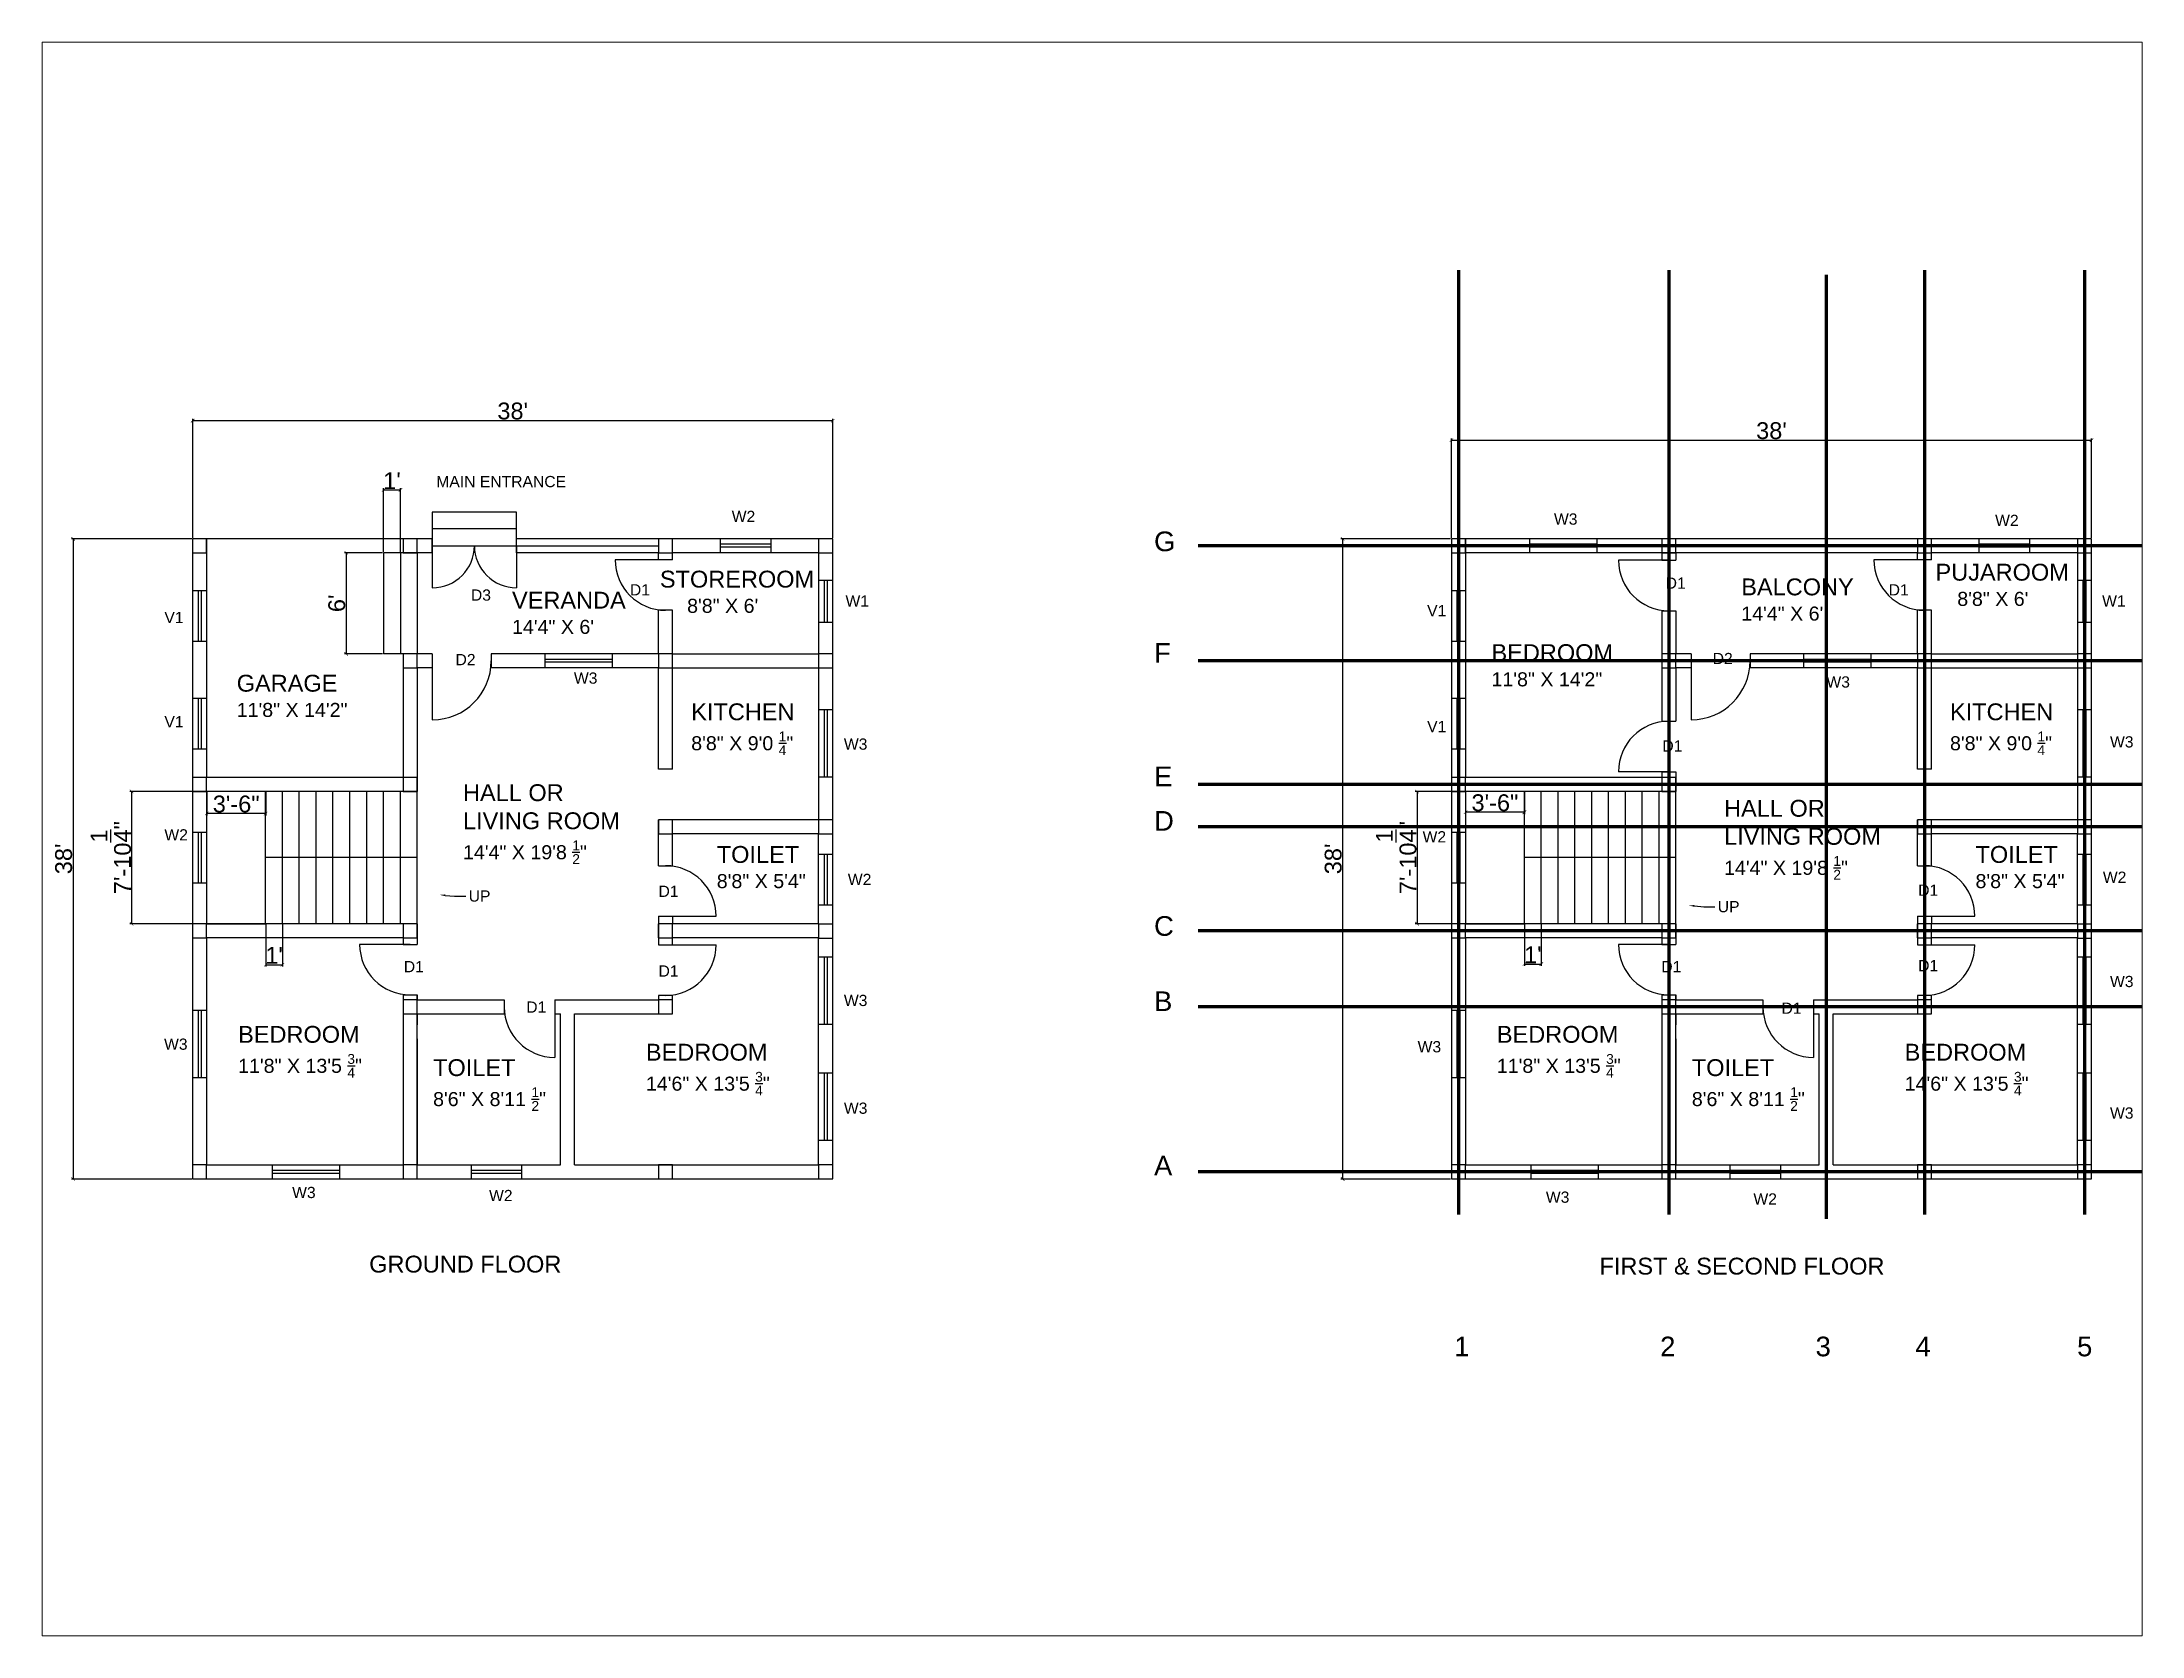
# Paper-space layout 'Layout2' of a CAD drawing. Header units: inches. Extents: x 26 to 231, y 20 to 176.
# The model-space entities are those that its viewports show. They can reach past a viewport. Long polylines and large blocks are cut down to what shows.
import ezdxf
from ezdxf import colors
from ezdxf.entities.mleader import LeaderData, LeaderLine
from ezdxf.math import Vec2, Vec3

# ---------------------------------------------------------------- set-up
doc = ezdxf.new("R2010")
doc.units = ezdxf.units.IN
doc.linetypes.add('DASHDOT', pattern=[25.4, 12.7, -6.35, 0, -6.35])
doc.linetypes.add('DASHED', pattern=[19.05, 12.7, -6.35])
for name, color, linetype in [('annotation', 7, 'Continuous'), ('columns', 100, 'DASHED'), ('Dimension', 7, 'DASHED'), ('window', 30, 'Continuous')]:
    doc.layers.add(name, color=color, linetype=linetype)
doc.layers.add('Grid Line', color=140, linetype='DASHDOT', lineweight=30)
doc.styles.get("Standard").update_dxf_attribs({"font": 'arial.ttf'})
doc.dimstyles.new('ISO-25', dxfattribs={"dimtxt": 12, "dimasz": 2.5, "dimexe": 1.25, "dimexo": 0.625, "dimtad": 1, "dimlunit": 4, "dimtxsty": 'Standard', "dimblk": 'ARCHTICK', "dimcen": 2.5, "dimadec": 0, "dimazin": 0, "dimtfac": 1, "dimtmove": 0, "dimatfit": 3, "dimfxl": 1, "dimarcsym": 0})

# ---------------------------------------------------------------- blocks, each defined once
blk = doc.blocks.new('_ArchTick')
at = {"color": 0, "linetype": 'ByBlock', "const_width": 0.15}
blk.add_lwpolyline([(-0.5, -0.5), (0.5, 0.5)], dxfattribs=at)
blk = doc.blocks.new('*D2')
at = {"layer": 'Defpoints', "color": 0, "transparency": 16777216}
for p in [(1400.1, 971.1), (944.1, 887), (1400.1, 887)]:
    blk.add_point(p, dxfattribs=at)
at = {"layer": 'Dimension', "color": 0, "lineweight": -2, "transparency": 16777216}
for p, q in [((944.1, 887.7), (944.1, 972.4)), ((944.1, 971.1), (1400.1, 971.1)), ((1400.1, 887.7), (1400.1, 972.4))]:
    blk.add_line(p, q, dxfattribs=at)
at = {"layer": 'Dimension', "color": 0, "lineweight": -2, "transparency": 16777216, "xscale": 2.5, "yscale": 2.5, "zscale": 2.5, "rotation": 180}
blk.add_blockref('_ArchTick', (944.1, 971.1), dxfattribs=at)
at = {"layer": 'Dimension', "color": 0, "lineweight": -2, "transparency": 16777216, "xscale": 2.5, "yscale": 2.5, "zscale": 2.5}
blk.add_blockref('_ArchTick', (1400.1, 971.1), dxfattribs=at)
at = {"layer": 'Dimension', "color": 0, "transparency": 16777216, "insert": (1172.1, 977.9), "char_height": 12, "attachment_point": 5}
blk.add_mtext("38'", dxfattribs=at)
blk = doc.blocks.new('*D3')
at = {"layer": 'Defpoints', "color": 0, "transparency": 16777216}
for p in [(944.1, 887), (858.9, 431), (944.1, 431)]:
    blk.add_point(p, dxfattribs=at)
at = {"layer": 'Dimension', "color": 0, "lineweight": -2, "transparency": 16777216}
for p, q in [((943.4, 887), (857.7, 887)), ((858.9, 887), (858.9, 431)), ((943.4, 431), (857.7, 431))]:
    blk.add_line(p, q, dxfattribs=at)
at = {"layer": 'Dimension', "color": 0, "lineweight": -2, "transparency": 16777216, "xscale": 2.5, "yscale": 2.5, "zscale": 2.5}
for p, rotation in [((858.9, 887), 90), ((858.9, 431), 270)]:
    blk.add_blockref('_ArchTick', p, dxfattribs=dict(at, rotation=rotation))
at = {"layer": 'Dimension', "color": 0, "transparency": 16777216, "insert": (852.2, 659), "char_height": 12, "attachment_point": 5, "rotation": 90}
blk.add_mtext("38'", dxfattribs=at)
blk = doc.blocks.new('*D4')
at = {"layer": 'Defpoints', "color": 0, "transparency": 16777216}
for p in [(2296.9, 957.2), (1840.9, 887), (2296.9, 887)]:
    blk.add_point(p, dxfattribs=at)
at = {"layer": 'Dimension', "color": 0, "lineweight": -2, "transparency": 16777216}
for p, q in [((1840.9, 887.7), (1840.9, 958.4)), ((2296.9, 887.7), (2296.9, 958.4)), ((1840.9, 957.2), (2296.9, 957.2))]:
    blk.add_line(p, q, dxfattribs=at)
at = {"layer": 'Dimension', "color": 0, "lineweight": -2, "transparency": 16777216, "xscale": 2.5, "yscale": 2.5, "zscale": 2.5, "rotation": 180}
blk.add_blockref('_ArchTick', (1840.9, 957.2), dxfattribs=at)
at = {"layer": 'Dimension', "color": 0, "lineweight": -2, "transparency": 16777216, "xscale": 2.5, "yscale": 2.5, "zscale": 2.5}
blk.add_blockref('_ArchTick', (2296.9, 957.2), dxfattribs=at)
at = {"layer": 'Dimension', "color": 0, "transparency": 16777216, "insert": (2068.9, 963.9), "char_height": 12, "attachment_point": 5}
blk.add_mtext("38'", dxfattribs=at)
blk = doc.blocks.new('*D5')
at = {"layer": 'Defpoints', "color": 0, "transparency": 16777216}
for p in [(1840.9, 887), (1763.4, 431), (1840.9, 431)]:
    blk.add_point(p, dxfattribs=at)
at = {"layer": 'Dimension', "color": 0, "lineweight": -2, "transparency": 16777216}
for p, q in [((1840.2, 887), (1762.2, 887)), ((1763.4, 887), (1763.4, 431)), ((1840.2, 431), (1762.2, 431))]:
    blk.add_line(p, q, dxfattribs=at)
at = {"layer": 'Dimension', "color": 0, "lineweight": -2, "transparency": 16777216, "xscale": 2.5, "yscale": 2.5, "zscale": 2.5}
for p, rotation in [((1763.4, 887), 90), ((1763.4, 431), 270)]:
    blk.add_blockref('_ArchTick', p, dxfattribs=dict(at, rotation=rotation))
at = {"layer": 'Dimension', "color": 0, "transparency": 16777216, "insert": (1756.7, 659), "char_height": 12, "attachment_point": 5, "rotation": 90}
blk.add_mtext("38'", dxfattribs=at)
blk = doc.blocks.new('*D6')
at = {"layer": 'Defpoints', "color": 0, "transparency": 16777216}
for p in [(954.1, 707), (996.1, 707), (954.1, 691.3)]:
    blk.add_point(p, dxfattribs=at)
at = {"layer": 'Dimension', "color": 0, "lineweight": -2, "transparency": 16777216}
for p, q in [((954.1, 706.4), (954.1, 690)), ((996.1, 706.4), (996.1, 690)), ((996.1, 691.3), (954.1, 691.3))]:
    blk.add_line(p, q, dxfattribs=at)
at = {"layer": 'Dimension', "color": 0, "lineweight": -2, "transparency": 16777216, "xscale": 2.5, "yscale": 2.5, "zscale": 2.5, "rotation": 180}
blk.add_blockref('_ArchTick', (954.1, 691.3), dxfattribs=at)
at = {"layer": 'Dimension', "color": 0, "lineweight": -2, "transparency": 16777216, "xscale": 2.5, "yscale": 2.5, "zscale": 2.5}
blk.add_blockref('_ArchTick', (996.1, 691.3), dxfattribs=at)
at = {"layer": 'Dimension', "color": 0, "transparency": 16777216, "insert": (975.1, 698), "char_height": 12, "attachment_point": 5}
blk.add_mtext('3\'-6"', dxfattribs=at)
blk = doc.blocks.new('*D7')
at = {"layer": 'Defpoints', "color": 0, "transparency": 16777216}
for p in [(996.1, 612.8), (1008.1, 612.8), (1008.1, 583.6)]:
    blk.add_point(p, dxfattribs=at)
at = {"layer": 'Dimension', "color": 0, "lineweight": -2, "transparency": 16777216}
for p, q in [((996.1, 612.2), (996.1, 582.4)), ((1008.1, 612.2), (1008.1, 582.4)), ((996.1, 583.6), (1008.1, 583.6))]:
    blk.add_line(p, q, dxfattribs=at)
at = {"layer": 'Dimension', "color": 0, "lineweight": -2, "transparency": 16777216, "xscale": 2.5, "yscale": 2.5, "zscale": 2.5, "rotation": 180}
blk.add_blockref('_ArchTick', (996.1, 583.6), dxfattribs=at)
at = {"layer": 'Dimension', "color": 0, "lineweight": -2, "transparency": 16777216, "xscale": 2.5, "yscale": 2.5, "zscale": 2.5}
blk.add_blockref('_ArchTick', (1008.1, 583.6), dxfattribs=at)
at = {"layer": 'Dimension', "color": 0, "transparency": 16777216, "insert": (1002.1, 590.3), "char_height": 12, "attachment_point": 5}
blk.add_mtext("1'", dxfattribs=at)
blk = doc.blocks.new('*D8')
at = {"layer": 'Defpoints', "color": 0, "transparency": 16777216}
for p in [(1092.1, 921.8), (1080.1, 877), (1092.1, 877)]:
    blk.add_point(p, dxfattribs=at)
at = {"layer": 'Dimension', "color": 0, "lineweight": -2, "transparency": 16777216}
for p, q in [((1080.1, 877.7), (1080.1, 923)), ((1080.1, 921.8), (1092.1, 921.8)), ((1092.1, 877.7), (1092.1, 923))]:
    blk.add_line(p, q, dxfattribs=at)
at = {"layer": 'Dimension', "color": 0, "lineweight": -2, "transparency": 16777216, "xscale": 2.5, "yscale": 2.5, "zscale": 2.5, "rotation": 180}
blk.add_blockref('_ArchTick', (1080.1, 921.8), dxfattribs=at)
at = {"layer": 'Dimension', "color": 0, "lineweight": -2, "transparency": 16777216, "xscale": 2.5, "yscale": 2.5, "zscale": 2.5}
blk.add_blockref('_ArchTick', (1092.1, 921.8), dxfattribs=at)
at = {"layer": 'Dimension', "color": 0, "transparency": 16777216, "insert": (1086.1, 928.4), "char_height": 12, "attachment_point": 5}
blk.add_mtext("1'", dxfattribs=at)
blk = doc.blocks.new('*D9')
at = {"layer": 'Defpoints', "color": 0, "transparency": 16777216}
for p in [(1080.1, 877), (1053.5, 805), (1080.1, 805)]:
    blk.add_point(p, dxfattribs=at)
at = {"layer": 'Dimension', "color": 0, "lineweight": -2, "transparency": 16777216}
for p, q in [((1079.4, 877), (1052.3, 877)), ((1053.5, 877), (1053.5, 805)), ((1079.4, 805), (1052.3, 805))]:
    blk.add_line(p, q, dxfattribs=at)
at = {"layer": 'Dimension', "color": 0, "lineweight": -2, "transparency": 16777216, "xscale": 2.5, "yscale": 2.5, "zscale": 2.5}
for p, rotation in [((1053.5, 877), 90), ((1053.5, 805), 270)]:
    blk.add_blockref('_ArchTick', p, dxfattribs=dict(at, rotation=rotation))
at = {"layer": 'Dimension', "color": 0, "transparency": 16777216, "insert": (1046.8, 841), "char_height": 12, "attachment_point": 5, "rotation": 90}
blk.add_mtext("6'", dxfattribs=at)
blk = doc.blocks.new('*D10')
at = {"layer": 'Defpoints', "color": 0, "transparency": 16777216}
for p in [(1850.9, 707), (1892.9, 707), (1850.9, 692.2)]:
    blk.add_point(p, dxfattribs=at)
at = {"layer": 'Dimension', "color": 0, "lineweight": -2, "transparency": 16777216}
for p, q in [((1850.9, 706.4), (1850.9, 690.9)), ((1892.9, 706.4), (1892.9, 690.9)), ((1892.9, 692.2), (1850.9, 692.2))]:
    blk.add_line(p, q, dxfattribs=at)
at = {"layer": 'Dimension', "color": 0, "lineweight": -2, "transparency": 16777216, "xscale": 2.5, "yscale": 2.5, "zscale": 2.5, "rotation": 180}
blk.add_blockref('_ArchTick', (1850.9, 692.2), dxfattribs=at)
at = {"layer": 'Dimension', "color": 0, "lineweight": -2, "transparency": 16777216, "xscale": 2.5, "yscale": 2.5, "zscale": 2.5}
blk.add_blockref('_ArchTick', (1892.9, 692.2), dxfattribs=at)
at = {"layer": 'Dimension', "color": 0, "transparency": 16777216, "insert": (1871.9, 698.9), "char_height": 12, "attachment_point": 5}
blk.add_mtext('3\'-6"', dxfattribs=at)
blk = doc.blocks.new('*D11')
at = {"layer": 'Defpoints', "color": 0, "transparency": 16777216}
for p in [(1892.9, 707), (1816.4, 612.8), (1892.9, 612.8)]:
    blk.add_point(p, dxfattribs=at)
at = {"layer": 'Dimension', "color": 0, "lineweight": -2, "transparency": 16777216}
for p, q in [((1892.2, 707), (1815.1, 707)), ((1816.4, 707), (1816.4, 612.8)), ((1892.2, 612.8), (1815.1, 612.8))]:
    blk.add_line(p, q, dxfattribs=at)
at = {"layer": 'Dimension', "color": 0, "lineweight": -2, "transparency": 16777216, "xscale": 2.5, "yscale": 2.5, "zscale": 2.5}
for p, rotation in [((1816.4, 707), 90), ((1816.4, 612.8), 270)]:
    blk.add_blockref('_ArchTick', p, dxfattribs=dict(at, rotation=rotation))
at = {"layer": 'Dimension', "color": 0, "transparency": 16777216, "insert": (1801.6, 659.9), "char_height": 12, "attachment_point": 5, "rotation": 90}
blk.add_mtext('7\'-10{\\H1.000000x;\\S1/4;}"', dxfattribs=at)
blk = doc.blocks.new('*D12')
at = {"layer": 'Defpoints', "color": 0, "transparency": 16777216}
for p in [(1892.9, 612.8), (1904.9, 612.8), (1904.9, 584.1)]:
    blk.add_point(p, dxfattribs=at)
at = {"layer": 'Dimension', "color": 0, "lineweight": -2, "transparency": 16777216}
for p, q in [((1892.9, 612.2), (1892.9, 582.8)), ((1904.9, 612.2), (1904.9, 582.8)), ((1892.9, 584.1), (1904.9, 584.1))]:
    blk.add_line(p, q, dxfattribs=at)
at = {"layer": 'Dimension', "color": 0, "lineweight": -2, "transparency": 16777216, "xscale": 2.5, "yscale": 2.5, "zscale": 2.5, "rotation": 180}
blk.add_blockref('_ArchTick', (1892.9, 584.1), dxfattribs=at)
at = {"layer": 'Dimension', "color": 0, "lineweight": -2, "transparency": 16777216, "xscale": 2.5, "yscale": 2.5, "zscale": 2.5}
blk.add_blockref('_ArchTick', (1904.9, 584.1), dxfattribs=at)
at = {"layer": 'Dimension', "color": 0, "transparency": 16777216, "insert": (1898.9, 590.7), "char_height": 12, "attachment_point": 5}
blk.add_mtext("1'", dxfattribs=at)
blk = doc.blocks.new('*D13')
at = {"layer": 'Defpoints', "color": 0, "transparency": 16777216}
for p in [(996.1, 707), (900.6, 612.8), (996.1, 612.8)]:
    blk.add_point(p, dxfattribs=at)
at = {"layer": 'Dimension', "color": 0, "lineweight": -2, "transparency": 16777216}
for p, q in [((995.4, 707), (899.3, 707)), ((900.6, 707), (900.6, 612.8)), ((995.4, 612.8), (899.3, 612.8))]:
    blk.add_line(p, q, dxfattribs=at)
at = {"layer": 'Dimension', "color": 0, "lineweight": -2, "transparency": 16777216, "xscale": 2.5, "yscale": 2.5, "zscale": 2.5}
for p, rotation in [((900.6, 707), 90), ((900.6, 612.8), 270)]:
    blk.add_blockref('_ArchTick', p, dxfattribs=dict(at, rotation=rotation))
at = {"layer": 'Dimension', "color": 0, "transparency": 16777216, "insert": (885.8, 659.9), "char_height": 12, "attachment_point": 5, "rotation": 90}
blk.add_mtext('7\'-10{\\H1.000000x;\\S1/4;}"', dxfattribs=at)

msp = doc.modelspace()

# ---------------------------------------------------------------- linework, layer by layer
for p, q in [((1114.818, 906.039), (1114.818, 882.039)), ((1174.818, 906.039), (1114.818, 906.039)), ((1174.818, 882.039), (1174.818, 906.039)), ((944.052, 887.039), (944.052, 431.039)), ((1114.818, 887.039), (944.052, 887.039)), ((954.052, 887.039), (954.052, 717.039)), ((1174.818, 894.039), (1114.818, 894.039)), ((1114.818, 877.039), (1114.818, 887.039)), ((1400.052, 887.039), (1174.818, 887.039)), ((1174.818, 877.039), (1174.818, 887.039)), ((1400.052, 431.039), (1400.052, 887.039)), ((1840.856, 887.039), (1840.856, 431.039)), ((2011.622, 887.039), (1840.856, 887.039)), ((1850.856, 887.039), (1850.856, 717.039)), ((2296.856, 887.039), (2011.622, 887.039)), ((2296.856, 431.039), (2296.856, 887.039)), ((1094.052, 877.039), (1080.052, 877.039)), ((1080.052, 877.039), (1080.052, 805.039)), ((1092.052, 877.039), (1092.052, 805.039)), ((1114.818, 877.039), (1094.052, 877.039)), ((1104.052, 877.039), (1104.052, 805.039)), ((1114.818, 882.039), (1114.818, 852.039)), ((1114.818, 882.039), (1174.818, 882.039)), ((1174.818, 882.039), (1174.818, 852.039)), ((1276.052, 877.039), (1174.818, 877.039)), ((1281.052, 872.039), (1245.052, 872.039)), ((1276.052, 872.039), (1276.052, 877.039)), ((1286.052, 872.039), (1276.052, 872.039)), ((1390.052, 877.039), (1286.052, 877.039)), ((1286.052, 872.039), (1286.052, 877.039)), ((1390.052, 877.039), (1390.052, 805.039)), ((1990.856, 877.039), (1850.856, 877.039)), ((1995.856, 871.725), (1959.856, 871.725)), ((1990.856, 877.039), (1990.856, 871.725)), ((2011.622, 877.039), (1990.856, 877.039)), ((1990.856, 871.725), (2000.856, 871.725)), ((2000.856, 877.039), (2000.856, 871.725)), ((2172.856, 877.039), (2011.622, 877.039)), ((2177.856, 872.039), (2141.856, 872.039)), ((2172.856, 872.039), (2172.856, 877.039)), ((2182.856, 872.039), (2172.856, 872.039)), ((2286.856, 877.039), (2182.856, 877.039)), ((2182.856, 872.039), (2182.856, 877.039)), ((2286.856, 877.039), (2286.856, 805.039)), ((1276.052, 805.039), (1276.052, 836.039)), ((1286.052, 836.039), (1276.052, 836.039)), ((1286.052, 805.039), (1286.052, 836.039)), ((1990.856, 835.725), (2000.856, 835.725)), ((1990.856, 835.725), (1990.856, 757.026)), ((2000.856, 835.725), (2000.856, 805.039)), ((2172.856, 805.039), (2172.856, 836.039)), ((2182.856, 836.039), (2172.856, 836.039)), ((2182.856, 805.039), (2182.856, 836.039)), ((1114.818, 805.039), (1080.052, 805.039)), ((1094.052, 805.039), (1094.052, 717.039)), ((1104.052, 795.039), (1104.052, 707.039)), ((1114.818, 795.039), (1104.052, 795.039)), ((1114.818, 805.039), (1114.818, 795.039)), ((1114.818, 800.039), (1114.818, 758.039)), ((1276.052, 805.039), (1156.818, 805.039)), ((1156.818, 805.039), (1156.818, 795.039)), ((1276.052, 795.039), (1156.818, 795.039)), ((1276.052, 722.783), (1276.052, 795.039)), ((1286.052, 805.039), (1390.052, 805.039)), ((1286.052, 795.039), (1390.052, 795.039)), ((1286.052, 722.783), (1286.052, 795.039)), ((1390.052, 795.039), (1390.052, 686.788)), ((2011.622, 805.039), (1990.856, 805.039)), ((2000.856, 795.039), (2000.856, 757.026)), ((2011.622, 795.039), (2000.856, 795.039)), ((2011.622, 805.039), (2011.622, 795.039)), ((2011.622, 800.039), (2011.622, 758.039)), ((2172.856, 805.039), (2053.622, 805.039)), ((2053.622, 805.039), (2053.622, 795.039)), ((2172.856, 795.039), (2053.622, 795.039)), ((2172.856, 722.783), (2172.856, 795.039)), ((2182.856, 805.039), (2286.856, 805.039)), ((2182.856, 722.783), (2182.856, 795.039)), ((2182.856, 795.039), (2286.856, 795.039)), ((2286.856, 795.039), (2286.855, 686.788)), ((1990.856, 757.026), (2000.856, 757.026)), ((1286.052, 722.783), (1276.052, 722.783)), ((1995.856, 721.026), (1959.856, 721.026)), ((1990.856, 721.026), (2000.856, 721.026)), ((1990.856, 721.026), (1990.856, 717.039)), ((2000.856, 721.026), (2000.856, 707.039)), ((2182.856, 722.783), (2172.856, 722.783)), ((1094.052, 717.039), (954.052, 717.039)), ((1104.052, 707.039), (954.052, 707.039)), ((954.052, 707.039), (954.052, 612.798)), ((996.052, 612.798), (996.052, 707.039)), ((1008.052, 612.798), (1008.052, 707.039)), ((1020.052, 612.798), (1020.052, 707.039)), ((1032.052, 612.798), (1032.052, 707.039)), ((1044.052, 612.798), (1044.052, 707.039)), ((1056.052, 612.798), (1056.052, 707.039)), ((1068.052, 612.798), (1068.052, 707.039)), ((1080.052, 612.798), (1080.052, 707.039)), ((1092.052, 612.798), (1092.052, 707.039)), ((1104.052, 612.798), (1104.052, 707.039)), ((1990.856, 717.039), (1850.856, 717.039)), ((1850.856, 707.039), (1850.856, 612.798)), ((2000.856, 707.039), (1850.856, 707.039)), ((1892.856, 612.798), (1892.856, 707.039)), ((1904.856, 612.798), (1904.856, 707.039)), ((1916.856, 612.798), (1916.856, 707.039)), ((1928.856, 612.798), (1928.856, 707.039)), ((1940.856, 612.798), (1940.856, 707.039)), ((1952.856, 612.798), (1952.856, 707.039)), ((1964.856, 612.798), (1964.856, 707.039)), ((1976.856, 612.798), (1976.856, 707.039)), ((1988.856, 612.798), (1988.856, 707.039)), ((2000.856, 612.798), (2000.856, 707.039)), ((1276.052, 654.141), (1276.052, 686.783)), ((1286.052, 686.783), (1276.052, 686.783)), ((1390.052, 686.788), (1286.052, 686.783)), ((1390.052, 676.788), (1286.052, 676.783)), ((1286.052, 654.141), (1286.052, 676.783)), ((1390.052, 612.798), (1390.052, 676.788)), ((2172.856, 654.141), (2172.856, 686.783)), ((2182.856, 686.783), (2172.856, 686.783)), ((2286.855, 686.788), (2182.856, 686.783)), ((2286.856, 676.788), (2182.856, 676.783)), ((2182.856, 654.141), (2182.856, 676.783)), ((2286.856, 612.798), (2286.856, 676.788)), ((1104.052, 659.919), (996.052, 659.919)), ((2000.856, 659.919), (1892.856, 659.919)), ((1276.052, 654.141), (1286.052, 654.141)), ((2172.856, 654.141), (2182.856, 654.141)), ((1276.052, 618.141), (1286.052, 618.141)), ((1276.052, 618.141), (1276.052, 612.798)), ((1281.052, 618.141), (1317.052, 618.141)), ((1286.052, 618.141), (1286.052, 612.798)), ((2172.856, 618.141), (2182.856, 618.141)), ((2172.856, 618.141), (2172.856, 612.798)), ((2177.856, 618.141), (2213.856, 618.141)), ((2182.856, 618.141), (2182.856, 612.798)), ((1104.052, 612.798), (954.052, 612.798)), ((954.052, 612.798), (996.052, 612.798)), ((1094.052, 602.798), (954.052, 602.798)), ((954.052, 602.798), (954.052, 441.039)), ((1094.052, 602.798), (1094.052, 598.129)), ((1104.052, 612.798), (1104.052, 598.129)), ((1276.052, 602.798), (1276.052, 612.798)), ((1276.052, 602.798), (1276.052, 597.794)), ((1390.052, 612.798), (1286.052, 612.798)), ((1390.052, 602.798), (1286.052, 602.798)), ((1286.052, 597.794), (1286.052, 602.798)), ((1390.052, 441.039), (1390.052, 602.798)), ((2000.856, 612.798), (1850.856, 612.798)), ((1850.856, 612.798), (1892.856, 612.798)), ((1850.856, 602.798), (1850.856, 441.039)), ((1990.856, 602.798), (1850.856, 602.798)), ((1990.856, 602.798), (1990.856, 598.129)), ((2000.856, 612.798), (2000.856, 598.129)), ((2172.856, 602.798), (2172.856, 612.798)), ((2172.856, 602.798), (2172.856, 597.794)), ((2286.856, 612.798), (2182.856, 612.798)), ((2286.856, 602.798), (2182.856, 602.798)), ((2182.856, 597.794), (2182.856, 602.798)), ((2286.856, 441.039), (2286.856, 602.798)), ((1099.052, 598.129), (1063.052, 598.129)), ((1094.052, 598.129), (1104.052, 598.129)), ((1276.052, 597.794), (1286.052, 597.794)), ((1281.052, 597.794), (1317.052, 597.794)), ((1995.856, 598.129), (1959.856, 598.129)), ((1990.856, 598.129), (2000.856, 598.129)), ((2172.856, 597.794), (2182.856, 597.794)), ((2177.856, 597.794), (2213.856, 597.794)), ((1094.052, 562.129), (1104.052, 562.129)), ((1094.052, 562.129), (1094.052, 441.039)), ((1104.052, 562.129), (1104.052, 558.606)), ((1104.052, 558.606), (1104.052, 562.129)), ((1104.052, 558.606), (1166.052, 558.606)), ((1166.052, 558.606), (1166.052, 548.606)), ((1202.052, 558.606), (1202.052, 548.606)), ((1202.052, 558.606), (1206.052, 558.606)), ((1202.052, 553.606), (1202.052, 517.606)), ((1206.052, 558.606), (1276.052, 558.606)), ((1286.052, 561.794), (1276.052, 561.794)), ((1276.052, 561.794), (1276.052, 558.606)), ((1286.052, 558.606), (1286.052, 561.794)), ((1286.052, 548.606), (1286.052, 558.606)), ((1990.856, 562.129), (1990.856, 441.039)), ((1990.856, 562.129), (2000.856, 562.129)), ((2000.856, 562.129), (2000.856, 558.606)), ((2000.856, 558.606), (2000.856, 562.129)), ((2000.856, 558.606), (2062.856, 558.606)), ((2062.856, 558.606), (2062.856, 548.606)), ((2098.856, 558.606), (2102.856, 558.606)), ((2098.856, 558.606), (2098.856, 548.606)), ((2098.856, 553.606), (2098.856, 517.606)), ((2102.856, 558.606), (2172.856, 558.606)), ((2172.856, 561.794), (2172.856, 558.606)), ((2182.856, 561.794), (2172.856, 561.794)), ((2182.856, 558.606), (2182.856, 561.794)), ((2182.856, 548.606), (2182.856, 558.606)), ((1104.052, 441.039), (1104.052, 548.606)), ((1104.052, 548.606), (1166.052, 548.606)), ((1104.052, 540.798), (1104.052, 548.606)), ((1104.052, 548.606), (1104.052, 540.798)), ((1202.052, 548.606), (1206.052, 548.606)), ((1206.052, 441.039), (1206.052, 548.606)), ((1206.052, 540.798), (1206.052, 548.606)), ((1216.052, 441.039), (1216.052, 548.606)), ((1216.052, 548.606), (1286.052, 548.606)), ((2000.856, 548.606), (2000.856, 540.798)), ((2000.856, 540.798), (2000.856, 548.606)), ((2000.856, 441.039), (2000.856, 548.606)), ((2000.856, 548.606), (2062.856, 548.606)), ((2098.856, 548.606), (2102.856, 548.606)), ((2102.856, 441.039), (2102.856, 548.606)), ((2102.856, 540.798), (2102.856, 548.606)), ((2112.856, 441.039), (2112.856, 548.606)), ((2112.856, 548.606), (2182.856, 548.606)), ((1104.052, 530.798), (1104.052, 441.039)), ((2000.856, 530.798), (2000.856, 441.039)), ((954.052, 441.039), (1094.052, 441.039)), ((1104.052, 441.039), (1206.052, 441.039)), ((1216.052, 441.039), (1390.052, 441.039)), ((1850.856, 441.039), (1990.856, 441.039)), ((2000.856, 441.039), (2102.856, 441.039)), ((2112.856, 441.039), (2286.856, 441.039)), ((944.052, 431.039), (1400.052, 431.039)), ((1840.856, 431.039), (2296.856, 431.039))]:
    msp.add_line(p, q)
for centre, radius, start, end in [((1114.818, 882.039), 30, 270, 0), ((1174.818, 882.039), 30, 180, 270), ((1281.052, 872.039), 36, 180, 270), ((1995.856, 871.725), 36, 180, 270), ((2177.856, 872.039), 36, 180, 270), ((1114.818, 800.039), 42, 270, 0), ((2011.622, 800.039), 42, 270, 0), ((1995.856, 721.026), 36, 90, 180), ((1281.052, 618.141), 36, 0, 90), ((2177.856, 618.141), 36, 0, 90), ((1099.052, 598.129), 36, 180, 270), ((1281.052, 597.794), 36, 270, 0), ((1995.856, 598.129), 36, 180, 270), ((2177.856, 597.794), 36, 270, 0), ((1202.052, 553.606), 36, 180, 270), ((2098.856, 553.606), 36, 180, 270)]:
    msp.add_arc(centre, radius, start, end)
at = {"layer": 'columns'}
for points in [[(944.052, 877.039), (954.052, 877.039), (954.052, 887.039), (944.052, 887.039)], [(1094.052, 877.039), (1104.052, 877.039), (1104.052, 887.039), (1094.052, 887.039)], [(1276.052, 877.039), (1286.052, 877.039), (1286.052, 887.039), (1276.052, 887.039)], [(1390.052, 877.039), (1400.052, 877.039), (1400.052, 887.039), (1390.052, 887.039)], [(1840.856, 877.039), (1850.856, 877.039), (1850.856, 887.039), (1840.856, 887.039)], [(1990.856, 877.039), (2000.856, 877.039), (2000.856, 887.039), (1990.856, 887.039)], [(2172.856, 877.039), (2182.856, 877.039), (2182.856, 887.039), (2172.856, 887.039)], [(2286.856, 877.039), (2296.856, 877.039), (2296.856, 887.039), (2286.856, 887.039)], [(1094.052, 795.039), (1104.052, 795.039), (1104.052, 805.039), (1094.052, 805.039)], [(1276.052, 795.039), (1286.052, 795.039), (1286.052, 805.039), (1276.052, 805.039)], [(1390.052, 795.039), (1400.052, 795.039), (1400.052, 805.039), (1390.052, 805.039)], [(1990.856, 795.039), (2000.856, 795.039), (2000.856, 805.039), (1990.856, 805.039)], [(2172.856, 795.039), (2182.856, 795.039), (2182.856, 805.039), (2172.856, 805.039)], [(2286.856, 795.039), (2296.856, 795.039), (2296.856, 805.039), (2286.856, 805.039)], [(944.052, 707.039), (954.052, 707.039), (954.052, 717.039), (944.052, 717.039)], [(1094.052, 707.039), (1104.052, 707.039), (1104.052, 717.039), (1094.052, 717.039)], [(1840.856, 707.039), (1850.856, 707.039), (1850.856, 717.039), (1840.856, 717.039)], [(1990.856, 707.039), (2000.856, 707.039), (2000.856, 717.039), (1990.856, 717.039)], [(1276.052, 676.783), (1286.052, 676.783), (1286.052, 686.783), (1276.052, 686.783)], [(1390.052, 676.788), (1400.052, 676.788), (1400.052, 686.788), (1390.052, 686.788)], [(2172.856, 676.783), (2182.856, 676.783), (2182.856, 686.783), (2172.856, 686.783)], [(2286.856, 676.788), (2296.856, 676.788), (2296.856, 686.788), (2286.856, 686.788)], [(944.052, 602.798), (954.052, 602.798), (954.052, 612.798), (944.052, 612.798)], [(1094.052, 602.798), (1104.052, 602.798), (1104.052, 612.798), (1094.052, 612.798)], [(1276.052, 602.798), (1286.052, 602.798), (1286.052, 612.798), (1276.052, 612.798)], [(1390.052, 602.478), (1400.052, 602.478), (1400.052, 612.478), (1390.052, 612.478)], [(1840.856, 602.798), (1850.856, 602.798), (1850.856, 612.798), (1840.856, 612.798)], [(1990.856, 602.798), (2000.856, 602.798), (2000.856, 612.798), (1990.856, 612.798)], [(2172.856, 602.798), (2182.856, 602.798), (2182.856, 612.798), (2172.856, 612.798)], [(2286.856, 602.478), (2296.856, 602.478), (2296.856, 612.478), (2286.856, 612.478)], [(1094.052, 548.606), (1104.052, 548.606), (1104.052, 558.606), (1094.052, 558.606)], [(1276.052, 548.606), (1286.052, 548.606), (1286.052, 558.606), (1276.052, 558.606)], [(1990.856, 548.606), (2000.856, 548.606), (2000.856, 558.606), (1990.856, 558.606)], [(2172.856, 548.606), (2182.856, 548.606), (2182.856, 558.606), (2172.856, 558.606)], [(944.052, 431.039), (954.052, 431.039), (954.052, 441.039), (944.052, 441.039)], [(1094.052, 431.039), (1104.052, 431.039), (1104.052, 441.039), (1094.052, 441.039)], [(1276.052, 431.039), (1286.052, 431.039), (1286.052, 441.039), (1276.052, 441.039)], [(1390.052, 431.039), (1400.052, 431.039), (1400.052, 441.039), (1390.052, 441.039)], [(1840.856, 431.039), (1850.856, 431.039), (1850.856, 441.039), (1840.856, 441.039)], [(1990.856, 431.039), (2000.856, 431.039), (2000.856, 441.039), (1990.856, 441.039)], [(2172.856, 431.039), (2182.856, 431.039), (2182.856, 441.039), (2172.856, 441.039)], [(2286.856, 431.039), (2296.856, 431.039), (2296.856, 441.039), (2286.856, 441.039)]]:
    msp.add_lwpolyline(points, close=True, dxfattribs=at)
at = {"layer": 'Grid Line', "lineweight": 100}
for p, q in [((1845.856, 1078.246), (1845.856, 329.303)), ((1995.856, 1078.246), (1995.856, 329.303)), ((2177.856, 1078.246), (2177.856, 329.303)), ((2291.856, 1078.246), (2291.856, 329.303)), ((2107.856, 1075.058), (2107.856, 326.115)), ((2478.127, 882.039), (1653.641, 882.039)), ((2478.127, 800.039), (1653.641, 800.039)), ((2478.127, 712.039), (1653.641, 712.039)), ((2478.127, 681.783), (1653.641, 681.783)), ((2478.127, 607.798), (1653.641, 607.798)), ((2478.127, 553.606), (1653.641, 553.606)), ((2478.127, 436.039), (1653.641, 436.039))]:
    msp.add_line(p, q, dxfattribs=at)
at = {"layer": 'window'}
for p, q in [((1319.898, 887.039), (1319.898, 877.039)), ((1355.898, 883.039), (1319.898, 883.039)), ((1355.898, 887.039), (1355.898, 877.039)), ((1896.451, 887.039), (1896.451, 877.039)), ((1944.451, 883.039), (1896.451, 883.039)), ((1944.451, 887.039), (1944.451, 877.039)), ((2216.702, 887.039), (2216.702, 877.039)), ((2252.702, 883.039), (2216.702, 883.039)), ((2252.702, 887.039), (2252.702, 877.039)), ((1174.818, 882.039), (1276.052, 882.039)), ((1355.898, 881.039), (1319.898, 881.039)), ((1944.451, 881.039), (1896.451, 881.039)), ((2000.856, 882.039), (2172.856, 882.039)), ((2252.702, 881.039), (2216.702, 881.039)), ((1390.052, 857.603), (1400.052, 857.603)), ((1394.052, 857.603), (1394.052, 827.603)), ((1396.052, 857.603), (1396.052, 827.603)), ((2286.856, 857.603), (2296.856, 857.603)), ((2290.856, 857.603), (2290.856, 827.603)), ((2292.856, 857.603), (2292.856, 827.603)), ((944.052, 850.062), (954.052, 850.062)), ((948.052, 850.062), (948.052, 814.062)), ((950.052, 850.062), (950.052, 814.062)), ((1840.856, 850.062), (1850.856, 850.062)), ((1844.856, 850.062), (1844.856, 814.062)), ((1846.856, 850.062), (1846.856, 814.062)), ((1390.052, 827.603), (1400.052, 827.603)), ((2286.856, 827.603), (2296.856, 827.603)), ((944.052, 814.062), (954.052, 814.062)), ((1840.856, 814.062), (1850.856, 814.062)), ((1195.003, 805.039), (1195.003, 795.039)), ((1243.003, 801.039), (1195.003, 801.039)), ((1243.003, 799.039), (1195.003, 799.039)), ((1243.003, 805.039), (1243.003, 795.039)), ((2091.806, 805.039), (2091.806, 795.039)), ((2139.806, 801.039), (2091.806, 801.039)), ((2139.806, 799.039), (2091.806, 799.039)), ((2139.806, 805.039), (2139.806, 795.039)), ((944.052, 773.355), (954.052, 773.355)), ((948.052, 773.355), (948.052, 737.355)), ((950.052, 773.355), (950.052, 737.355)), ((1390.052, 765.411), (1400.052, 765.411)), ((1394.052, 765.411), (1394.052, 717.411)), ((1396.052, 765.411), (1396.052, 717.411)), ((1840.856, 773.355), (1850.856, 773.355)), ((1844.856, 773.355), (1844.856, 737.355)), ((1846.856, 773.355), (1846.856, 737.355)), ((2286.856, 765.411), (2296.856, 765.411)), ((2290.856, 765.411), (2290.856, 717.411)), ((2292.856, 765.411), (2292.856, 717.411)), ((944.052, 737.355), (954.052, 737.355)), ((1840.856, 737.355), (1850.856, 737.355)), ((1390.052, 717.411), (1400.052, 717.411)), ((2286.856, 717.411), (2296.856, 717.411)), ((944.052, 677.919), (954.052, 677.919)), ((948.052, 677.919), (948.052, 641.919)), ((950.052, 677.919), (950.052, 641.919)), ((1840.856, 677.919), (1850.856, 677.919)), ((1844.856, 677.919), (1844.856, 641.919)), ((1846.856, 677.919), (1846.856, 641.919)), ((1390.052, 662.299), (1400.052, 662.299)), ((1394.052, 662.299), (1394.052, 626.299)), ((1396.052, 662.299), (1396.052, 626.299)), ((2286.856, 662.299), (2296.856, 662.299)), ((2290.856, 662.299), (2290.856, 626.299)), ((2292.856, 662.299), (2292.856, 626.299)), ((944.052, 641.919), (954.052, 641.919)), ((1840.856, 641.919), (1850.856, 641.919)), ((1390.052, 626.299), (1400.052, 626.299)), ((2286.856, 626.299), (2296.856, 626.299)), ((1390.052, 589.194), (1400.052, 589.194)), ((1394.052, 589.194), (1394.052, 541.194)), ((1396.052, 589.194), (1396.052, 541.194)), ((2286.856, 589.194), (2296.856, 589.194)), ((2290.856, 589.194), (2290.856, 541.194)), ((2292.856, 589.194), (2292.856, 541.194)), ((944.052, 551.222), (954.052, 551.222)), ((948.052, 551.222), (948.052, 503.222)), ((950.052, 551.222), (950.052, 503.222)), ((1390.052, 541.194), (1400.052, 541.194)), ((1840.856, 551.222), (1850.856, 551.222)), ((1844.856, 551.222), (1844.856, 503.222)), ((1846.856, 551.222), (1846.856, 503.222)), ((2286.856, 541.194), (2296.856, 541.194)), ((944.052, 503.222), (954.052, 503.222)), ((1390.052, 506.588), (1400.052, 506.588)), ((1394.052, 506.588), (1394.052, 458.588)), ((1396.052, 506.588), (1396.052, 458.588)), ((1840.856, 503.222), (1850.856, 503.222)), ((2286.856, 506.588), (2296.856, 506.588)), ((2290.856, 506.588), (2290.856, 458.588)), ((2292.856, 506.588), (2292.856, 458.588)), ((1390.052, 458.588), (1400.052, 458.588)), ((2286.856, 458.588), (2296.856, 458.588)), ((1000.685, 441.039), (1000.685, 431.039)), ((1048.685, 437.039), (1000.685, 437.039)), ((1048.685, 435.039), (1000.685, 435.039)), ((1048.685, 441.039), (1048.685, 431.039)), ((1142.461, 441.039), (1142.461, 431.039)), ((1178.461, 437.039), (1142.461, 437.039)), ((1178.461, 435.039), (1142.461, 435.039)), ((1178.461, 441.039), (1178.461, 431.039)), ((1897.489, 441.039), (1897.489, 431.039)), ((1945.489, 437.039), (1897.489, 437.039)), ((1945.489, 435.039), (1897.489, 435.039)), ((1945.489, 441.039), (1945.489, 431.039)), ((2039.265, 441.039), (2039.265, 431.039)), ((2075.265, 437.039), (2039.265, 437.039)), ((2075.265, 435.039), (2039.265, 435.039)), ((2075.265, 441.039), (2075.265, 431.039))]:
    msp.add_line(p, q, dxfattribs=at)

# ---------------------------------------------------------------- texts
at = {"layer": 'annotation', "attachment_point": 1}
for s, width, heights, insert, char_height in [('MAIN ENTRANCE', 104.73163, [0], (1117.637, 931.718), 8), ('PUJAROOM\\P{\\H0.83333x;    8\'8" X 6\'}', 99.52764, [48.053], (2185.765, 869.173), 12), ('STOREROOM\\P{\\H0.83333x;     8\'8" X 6\'}', 99.52764, [48.053], (1276.965, 864.236), 12), ('BALCONY\\P{\\H0.83333x;14\'4" X 6\'}', 99.52764, [48.053], (2047.389, 858.702), 12), ('VERANDA\\P{\\H0.83333x;14\'4" X 6\'}', 99.52764, [48.053], (1171.604, 849.251), 12), ('BEDROOM\\P{\\H0.83333x;11\'8" X 14\'2"}', 99.52764, [48.053], (1869.444, 811.876), 12), ('GARAGE\\P{\\H0.83333x;11\'8" X 14\'2"}', 99.52764, [48.053], (975.452, 790.103), 12), ('\\A1;KITCHEN\\P{\\H0.83333x;8\'8" X 9\'0 \\H0.7x;\\S1/4;\\H1.4286x;"}', 99.52764, [48.053], (1299.284, 769.746), 12), ('\\A1;KITCHEN\\P{\\H0.83333x;8\'8" X 9\'0 \\H0.7x;\\S1/4;\\H1.4286x;"}', 99.52764, [48.053], (2196.088, 769.746), 12), ('\\A1;HALL OR LIVING ROOM\\P{\\H0.83333x;14\'4" X 19\'8 \\H0.7x;\\S1/2;\\H1.4286x;"}', 124.89915, [0], (1136.684, 712.158), 12), ('\\A1;HALL OR LIVING ROOM\\P{\\H0.83333x;14\'4" X 19\'8 \\H0.7x;\\S1/2;\\H1.4286x;"}', 124.89915, [0], (2035.14, 701.039), 12), ('TOILET\\P{\\H0.83333x;8\'8" X 5\'4"}', 99.52764, [48.053], (1317.48, 668.166), 12), ('TOILET\\P{\\H0.83333x;8\'8" X 5\'4"}', 99.52764, [48.053], (2214.283, 668.166), 12), ('\\A1;BEDROOM\\P{\\H0.83333x;11\'8" X 13\'5 \\H0.7x;\\S3/4;\\H1.4286x;"}', 111.04832, [48.053], (976.452, 540.024), 12), ('\\A1;BEDROOM\\P{\\H0.83333x;11\'8" X 13\'5 \\H0.7x;\\S3/4;\\H1.4286x;"}', 111.04832, [48.053], (1873.256, 540.024), 12), ('\\A1;BEDROOM\\P{\\H0.83333x;14\'6" X 13\'5 \\H0.7x;\\S3/4;\\H1.4286x;"}', 99.52764, [48.053], (1267.001, 527.316), 12), ('\\A1;BEDROOM\\P{\\H0.83333x;14\'6" X 13\'5 \\H0.7x;\\S3/4;\\H1.4286x;"}', 99.52764, [48.053], (2163.805, 527.316), 12), ('\\A1;TOILET\\P{\\H0.83333x;8\'6" X 8\'11 \\H0.7x;\\S1/2;\\H1.4286x;"}', 99.52764, [48.053], (1115.368, 516.335), 12), ('\\A1;TOILET\\P{\\H0.83333x;8\'6" X 8\'11 \\H0.7x;\\S1/2;\\H1.4286x;"}', 99.52764, [48.053], (2012.171, 516.335), 12)]:
    msp.add_mtext_dynamic_manual_height_columns(s, width=width, gutter_width=12.5, heights=heights, dxfattribs=dict(at, insert=insert, char_height=char_height))
at = {"layer": 'Dimension', "attachment_point": 1}
for s, width, insert, char_height in [('W2', 76.63491, (1328.142, 906.919), 8), ('W3', 76.63491, (1913.95, 905.013), 8), ('W2', 76.63491, (2228.238, 904.067), 8), ('D1', 76.63491, (1255.596, 854.616), 8), ('D1', 76.63491, (1993.526, 859.404), 8), ('D1', 76.63491, (2152.4, 854.616), 8), ('D3', 76.63491, (1142.319, 850.894), 8), ('W1', 76.63491, (1409.193, 846.671), 8), ('V1', 76.63491, (1823.569, 839.742), 8), ('W1', 76.63491, (2304.485, 846.658), 8), ('V1', 76.63491, (923.935, 834.929), 8), ('D2', 76.63491, (1131.344, 804.926), 8), ('D2', 76.63491, (2027.017, 805.704), 8), ('W3', 76.63491, (1215.693, 791.765), 8), ('W3', 76.63491, (2108.059, 788.996), 8), ('V1', 76.63491, (923.935, 760.666), 8), ('V1', 76.63491, (1823.569, 757.234), 8), ('W3', 76.63491, (1408.052, 744.743), 8), ('D1', 76.63491, (1991.19, 743.444), 8), ('W3', 76.63491, (2310.099, 746.333), 8), ('W2', 76.63491, (923.935, 680.132), 8), ('W2', 76.63491, (1820.346, 678.731), 8), ('W2', 76.63491, (1410.858, 648.364), 8), ('W2', 76.63491, (2305.006, 649.937), 8), ('D1', 76.63491, (1275.985, 639.936), 8), ('D1', 76.63491, (2173.44, 640.714), 8), ('D1', 76.63491, (1094.514, 586.236), 8), ('D1', 76.63491, (1990.411, 586.236), 8), ('D1', 76.63491, (2173.44, 587.014), 8), ('D1', 76.63491, (1275.985, 583.123), 8), ('W3', 76.63491, (2310.099, 575.681), 8), ('D1', 76.63491, (1181.745, 557.44), 8), ('W3', 76.63491, (1408.052, 562.185), 8), ('D1', 76.63491, (2076.084, 556.662), 8), ('W3', 76.63491, (923.698, 531.033), 8), ('W3', 76.63491, (1816.816, 529.209), 8), ('W3', 76.63491, (1408.052, 485.444), 8), ('W3', 76.63491, (2310.099, 481.974), 8), ('W3', 76.63491, (1014.944, 425.419), 8), ('W2', 76.63491, (1155.235, 423.241), 8), ('W3', 76.63491, (1908.171, 422.085), 8), ('W2', 76.63491, (2056.038, 420.788), 8), ('GROUND FLOOR', 218.65211, (1069.843, 376.407), 12), ('FIRST & SECOND FLOOR', 261.96205, (1946.389, 374.965), 12)]:
    msp.add_mtext_dynamic_manual_height_columns(s, width=width, gutter_width=12.5, heights=[0], dxfattribs=dict(at, insert=insert, char_height=char_height))
at = {"layer": 'Grid Line', "char_height": 14, "attachment_point": 1}
for s, insert in [('G', (1629.015, 892.127)), ('F', (1629.015, 812.69)), ('E', (1629.015, 724.69)), ('D', (1629.015, 693.071)), ('C', (1629.015, 618.217)), ('B', (1629.015, 564.646)), ('A', (1629.015, 447.548)), ('1', (1842.893, 318.743)), ('2', (1989.59, 318.743)), ('3', (2100.339, 318.743)), ('4', (2171.483, 318.743)), ('5', (2286.632, 318.743))]:
    msp.add_mtext_dynamic_manual_height_columns(s, width=36.26503, gutter_width=12.5, heights=[0], dxfattribs=dict(at, insert=insert))

# ---------------------------------------------------------------- dimensions: what is measured, and where the dimension line sits
at = {"layer": 'Dimension'}
for base, p1, p2, picture, middle in [((1400.052, 971.105), (944.052, 887.039), (1400.052, 887.039), '*D2', (1172.052, 977.861)), ((2296.856, 957.183), (1840.856, 887.039), (2296.856, 887.039), '*D4', (2068.856, 963.939)), ((1092.052, 921.757), (1080.052, 877.039), (1092.052, 877.039), '*D8', (1086.052, 928.406)), ((954.052, 691.288), (996.052, 707.039), (954.052, 707.039), '*D6', (975.052, 698.044)), ((1850.856, 692.177), (1892.856, 707.039), (1850.856, 707.039), '*D10', (1871.856, 698.933)), ((1008.052, 583.628), (996.052, 612.798), (1008.052, 612.798), '*D7', (1002.052, 590.277)), ((1904.856, 584.092), (1892.856, 612.798), (1904.856, 612.798), '*D12', (1898.856, 590.742))]:
    dim = msp.add_linear_dim(base=base, p1=p1, p2=p2, dimstyle='ISO-25', dxfattribs=at)
    dim.commit()
    dim.dimension.update_dxf_attribs({"geometry": picture, "text_midpoint": middle})
for base, p1, p2, picture, middle in [((858.917, 431.039), (944.052, 887.039), (944.052, 431.039), '*D3', (852.161, 659.039)), ((1763.446, 431.039), (1840.856, 887.039), (1840.856, 431.039), '*D5', (1756.69, 659.039)), ((1053.513, 805.039), (1080.052, 877.039), (1080.052, 805.039), '*D9', (1046.761, 841.039)), ((900.554, 612.798), (996.052, 707.039), (996.052, 612.798), '*D13', (885.802, 659.919)), ((1816.392, 612.798), (1892.856, 707.039), (1892.856, 612.798), '*D11', (1801.64, 659.919))]:
    dim = msp.add_linear_dim(base=base, p1=p1, p2=p2, angle=90, dimstyle='ISO-25', dxfattribs=at)
    dim.commit()
    dim.dimension.update_dxf_attribs({"geometry": picture, "text_midpoint": middle})

# ---------------------------------------------------------------- leaders
at = {"layer": 'annotation'}
ml = msp.add_multileader_mtext('Standard', dxfattribs=at)
ml.set_content('UP', color=256)
ml.set_leader_properties()
ml.build(insert=Vec2(0, 0))
ctx = ml.context
ctx.base_point, ctx.char_height, ctx.plane_origin = Vec3(1138.73, 632.479), 8, Vec3(1120.069, 633.367)
notes = []
notes.append((ctx, [(0, (1, 1, 0), (1130.73, 632.479), (1, 0), 8, [(0, [(1120.069, 633.367)], 0, [])])]))
ctx.mtext.insert, ctx.mtext.flow_direction = Vec3(1140.73, 636.548), 5
ml = msp.add_multileader_mtext('Standard', dxfattribs=at)
ml.set_content('UP', color=256)
ml.set_leader_properties()
ml.build(insert=Vec2(0, 0))
ctx = ml.context
ctx.base_point, ctx.char_height, ctx.plane_origin = Vec3(2028.639, 624.93), 8, Vec3(2009.978, 625.818)
notes.append((ctx, [(0, (1, 1, 0), (2020.639, 624.93), (1, 0), 8, [(0, [(2009.978, 625.818)], 0, [])])]))
ctx.mtext.insert, ctx.mtext.flow_direction = Vec3(2030.639, 628.998), 5
for ctx, leaders in notes:
    for number, flags, end, landing, length, lines in leaders:
        leader = LeaderData()
        leader.index, (leader.has_last_leader_line, leader.has_dogleg_vector, leader.attachment_direction) = number, flags
        leader.last_leader_point, leader.dogleg_vector, leader.dogleg_length = Vec3(end), Vec3(landing), length
        for number, points, colour, breaks in lines:
            line = LeaderLine()
            line.index, line.vertices, line.color, line.breaks = number, Vec3.list(points), colors.encode_raw_color(colour), breaks
            leader.lines.append(line)
        ctx.leaders.append(leader)

psp = doc.layouts.new('Layout2')

# ---------------------------------------------------------------- viewports
at = {"layer": 'Dimension'}
psp.add_viewport(center=(128.5, 97.5), size=(205.6, 156), view_center_point=(1584.815, 673.159), view_height=1135.21418, dxfattribs=at)

doc.saveas('drawing.dxf')
